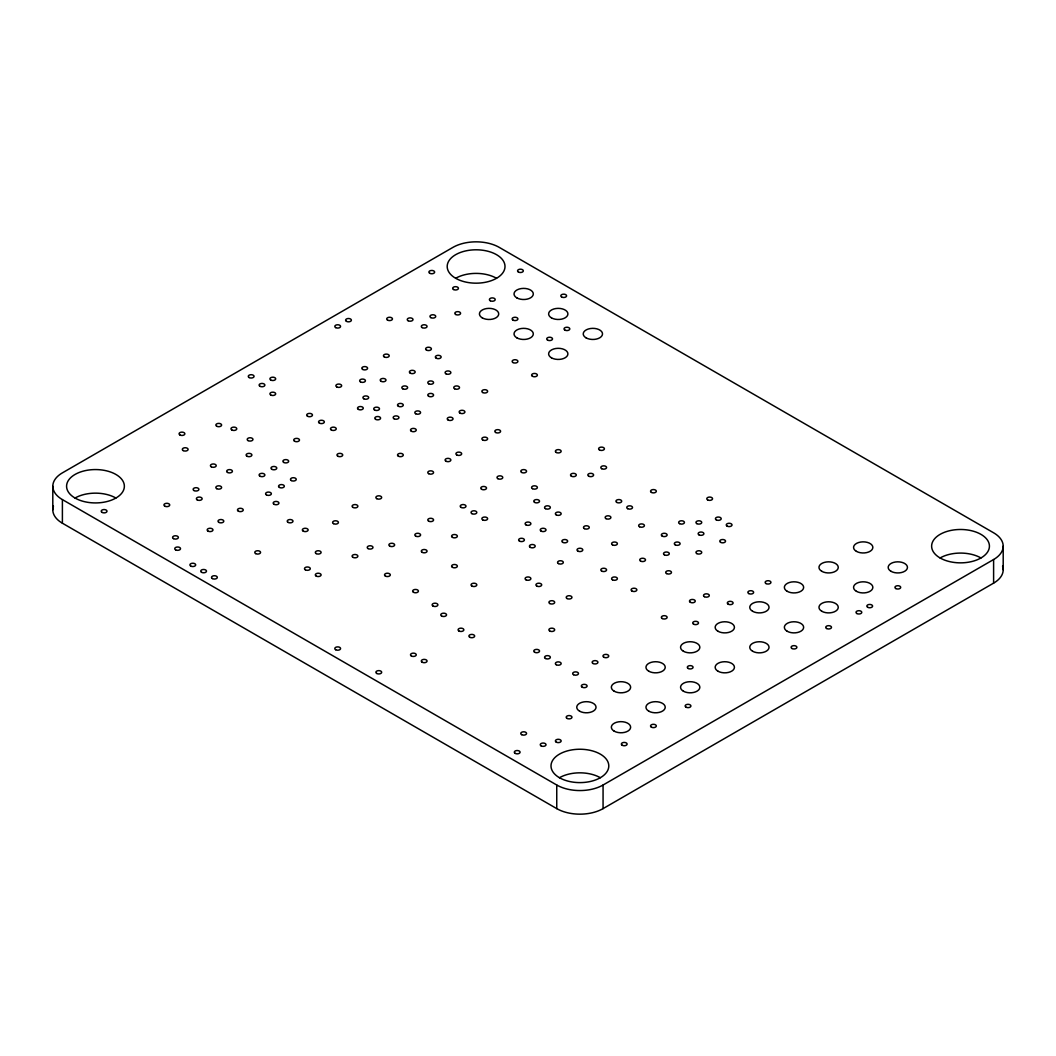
<?xml version="1.0" encoding="UTF-8"?>
<svg xmlns="http://www.w3.org/2000/svg" width="1056" height="1056" viewBox="0 0 1056 1056"><rect width="100%" height="100%" fill="white"/><g stroke="black" fill="none" stroke-linecap="round" stroke-linejoin="round"><path stroke-width="1.5" d="M62.396 499.607L556.75 785.017A32.749 18.916 0 0 0 603.068 785.017L993.604 559.535A32.749 18.916 0 0 0 993.604 532.792L499.25 247.381A32.749 18.916 0 0 0 452.932 247.381L62.396 472.864A32.749 18.916 0 0 0 62.396 499.607L62.396 523.208L556.75 808.619A32.749 18.916 0 0 0 603.068 808.619L993.604 583.136A32.749 18.916 0 0 0 1002.566 566.082M1003.2 546.163L1003.2 569.765M993.604 559.535L993.604 583.136M603.068 785.017L603.068 808.619M556.75 785.017L556.75 808.619M52.8 486.235L52.8 509.837M559.456 777.718A28.895 16.685 0 0 0 607.807 770.246A28.895 16.685 0 0 0 572.418 749.813A28.895 16.685 0 0 0 559.456 777.718A28.895 16.685 0 0 1 600.323 777.718M455.664 278.282A28.895 16.685 0 0 0 504.016 270.798A28.895 16.685 0 0 0 468.613 250.364A28.895 16.685 0 0 0 455.664 278.282A28.895 16.685 0 0 1 496.531 278.282M75.029 498.036A28.895 16.685 0 0 0 123.38 490.565A28.895 16.685 0 0 0 87.991 470.131A28.895 16.685 0 0 0 75.029 498.036A28.895 16.685 0 0 1 115.896 498.036M940.091 557.964A28.895 16.685 0 0 0 988.442 550.48A28.895 16.685 0 0 0 953.053 530.046A28.895 16.685 0 0 0 940.091 557.964A28.895 16.685 0 0 1 980.958 557.964M62.396 523.208A32.749 18.916 0 0 1 53.434 506.141M216.691 488.664A2.891 1.663 0 0 0 221.522 487.912A2.891 1.663 0 0 0 217.985 485.866A2.891 1.663 0 0 0 216.691 488.664M428.644 383.777A2.891 1.663 0 0 0 433.488 383.038A2.891 1.663 0 0 0 429.95 380.992A2.891 1.663 0 0 0 428.644 383.777M698.98 534.864A2.891 1.663 0 0 0 703.811 534.112A2.891 1.663 0 0 0 700.273 532.079A2.891 1.663 0 0 0 698.98 534.864M283.734 462.436A2.891 1.663 0 0 0 288.578 461.696A2.891 1.663 0 0 0 285.041 459.65A2.891 1.663 0 0 0 283.734 462.436M556.235 742.13A2.891 1.663 0 0 0 561.066 741.378A2.891 1.663 0 0 0 557.528 739.345A2.891 1.663 0 0 0 556.235 742.13M577.87 551.1A2.891 1.663 0 0 0 582.701 550.348A2.891 1.663 0 0 0 579.163 548.302A2.891 1.663 0 0 0 577.87 551.1M374.563 410.005A2.891 1.663 0 0 0 379.394 409.253A2.891 1.663 0 0 0 375.857 407.207A2.891 1.663 0 0 0 374.563 410.005M716.272 519.869A2.891 1.663 0 0 0 721.116 519.13A2.891 1.663 0 0 0 717.565 517.084A2.891 1.663 0 0 0 716.272 519.869M720.614 542.348A2.891 1.663 0 0 0 725.446 541.609A2.891 1.663 0 0 0 721.908 539.563A2.891 1.663 0 0 0 720.614 542.348M255.631 553.595A2.891 1.663 0 0 0 260.476 552.842A2.891 1.663 0 0 0 256.925 550.796A2.891 1.663 0 0 0 255.631 553.595M588.68 476.177A2.891 1.663 0 0 0 593.512 475.424A2.891 1.663 0 0 0 589.974 473.378A2.891 1.663 0 0 0 588.68 476.177M266.442 494.908A2.891 1.663 0 0 0 271.273 494.155A2.891 1.663 0 0 0 267.736 492.122A2.891 1.663 0 0 0 266.442 494.908M227.502 472.428A2.891 1.663 0 0 0 232.333 471.676A2.891 1.663 0 0 0 228.796 469.643A2.891 1.663 0 0 0 227.502 472.428M696.815 523.631A2.891 1.663 0 0 0 701.646 522.878A2.891 1.663 0 0 0 698.108 520.832A2.891 1.663 0 0 0 696.815 523.631M605.986 518.628A2.891 1.663 0 0 0 610.817 517.889A2.891 1.663 0 0 0 607.279 515.843A2.891 1.663 0 0 0 605.986 518.628M601.656 468.679A2.891 1.663 0 0 0 606.487 467.94A2.891 1.663 0 0 0 602.95 465.894A2.891 1.663 0 0 0 601.656 468.679M360.505 381.902A2.891 1.663 0 0 0 365.336 381.163A2.891 1.663 0 0 0 361.799 379.117A2.891 1.663 0 0 0 360.505 381.902M448.1 419.998A2.891 1.663 0 0 0 452.945 419.245A2.891 1.663 0 0 0 449.394 417.199A2.891 1.663 0 0 0 448.1 419.998M270.758 395.01A2.891 1.663 0 0 0 275.59 394.258A2.891 1.663 0 0 0 272.052 392.225A2.891 1.663 0 0 0 270.758 395.01M436.207 358.182A2.891 1.663 0 0 0 441.052 357.43A2.891 1.663 0 0 0 437.501 355.384A2.891 1.663 0 0 0 436.207 358.182M422.149 327.598A2.891 1.663 0 0 0 426.98 326.845A2.891 1.663 0 0 0 423.443 324.812A2.891 1.663 0 0 0 422.149 327.598M387.539 320.1A2.891 1.663 0 0 0 392.37 319.361A2.891 1.663 0 0 0 388.832 317.315A2.891 1.663 0 0 0 387.539 320.1M426.466 350.064A2.891 1.663 0 0 0 431.31 349.325A2.891 1.663 0 0 0 427.759 347.279A2.891 1.663 0 0 0 426.466 350.064M259.934 476.177A2.891 1.663 0 0 0 264.779 475.438A2.891 1.663 0 0 0 261.241 473.392A2.891 1.663 0 0 0 259.934 476.177M279.404 487.423A2.891 1.663 0 0 0 284.236 486.671A2.891 1.663 0 0 0 280.698 484.625A2.891 1.663 0 0 0 279.404 487.423M249.137 377.546A2.891 1.663 0 0 0 253.968 376.794A2.891 1.663 0 0 0 250.43 374.748A2.891 1.663 0 0 0 249.137 377.546M271.841 469.313A2.891 1.663 0 0 0 276.685 468.56A2.891 1.663 0 0 0 273.148 466.514A2.891 1.663 0 0 0 271.841 469.313M291.311 480.546A2.891 1.663 0 0 0 296.155 479.794A2.891 1.663 0 0 0 292.604 477.761A2.891 1.663 0 0 0 291.311 480.546M532.448 376.279A2.891 1.663 0 0 0 537.28 375.54A2.891 1.663 0 0 0 533.742 373.494A2.891 1.663 0 0 0 532.448 376.279M532.448 488.664A2.891 1.663 0 0 0 537.28 487.912A2.891 1.663 0 0 0 533.742 485.866A2.891 1.663 0 0 0 532.448 488.664M599.478 449.962A2.891 1.663 0 0 0 604.322 449.209A2.891 1.663 0 0 0 600.785 447.163A2.891 1.663 0 0 0 599.478 449.962M398.363 456.192A2.891 1.663 0 0 0 403.194 455.453A2.891 1.663 0 0 0 399.656 453.407A2.891 1.663 0 0 0 398.363 456.192M430.808 317.605A2.891 1.663 0 0 0 435.64 316.853A2.891 1.663 0 0 0 432.102 314.807A2.891 1.663 0 0 0 430.808 317.605M707.626 499.897A2.891 1.663 0 0 0 712.457 499.158A2.891 1.663 0 0 0 708.919 497.112A2.891 1.663 0 0 0 707.626 499.897M197.221 499.897A2.891 1.663 0 0 0 202.052 499.158A2.891 1.663 0 0 0 198.515 497.112A2.891 1.663 0 0 0 197.221 499.897M415.668 536.105A2.891 1.663 0 0 0 420.499 535.366A2.891 1.663 0 0 0 416.962 533.32A2.891 1.663 0 0 0 415.668 536.105M331.32 429.977A2.891 1.663 0 0 0 336.164 429.238A2.891 1.663 0 0 0 332.627 427.192A2.891 1.663 0 0 0 331.32 429.977M173.448 538.613A2.891 1.663 0 0 0 178.279 537.86A2.891 1.663 0 0 0 174.742 535.814A2.891 1.663 0 0 0 173.448 538.613M666.534 573.566A2.891 1.663 0 0 0 671.378 572.827A2.891 1.663 0 0 0 667.828 570.781A2.891 1.663 0 0 0 666.534 573.566M294.558 441.223A2.891 1.663 0 0 0 299.389 440.471A2.891 1.663 0 0 0 295.852 438.425A2.891 1.663 0 0 0 294.558 441.223M441.619 616.031A2.891 1.663 0 0 0 446.45 615.278A2.891 1.663 0 0 0 442.913 613.232A2.891 1.663 0 0 0 441.619 616.031M319.414 423.113A2.891 1.663 0 0 0 324.258 422.36A2.891 1.663 0 0 0 320.72 420.314A2.891 1.663 0 0 0 319.414 423.113M688.156 668.461A2.891 1.663 0 0 0 692.987 667.722A2.891 1.663 0 0 0 689.449 665.676A2.891 1.663 0 0 0 688.156 668.461M690.32 602.29A2.891 1.663 0 0 0 695.165 601.55A2.891 1.663 0 0 0 691.614 599.504A2.891 1.663 0 0 0 690.32 602.29M558.4 563.574A2.891 1.663 0 0 0 563.231 562.835A2.891 1.663 0 0 0 559.693 560.789A2.891 1.663 0 0 0 558.4 563.574M375.659 419.364A2.891 1.663 0 0 0 380.49 418.612A2.891 1.663 0 0 0 376.952 416.566A2.891 1.663 0 0 0 375.659 419.364M376.728 498.656A2.891 1.663 0 0 0 381.572 497.904A2.891 1.663 0 0 0 378.022 495.858A2.891 1.663 0 0 0 376.728 498.656M662.218 618.526A2.891 1.663 0 0 0 667.049 617.773A2.891 1.663 0 0 0 663.511 615.727A2.891 1.663 0 0 0 662.218 618.526M549.754 603.53A2.891 1.663 0 0 0 554.598 602.791A2.891 1.663 0 0 0 551.06 600.745A2.891 1.663 0 0 0 549.754 603.53M525.954 524.872A2.891 1.663 0 0 0 530.798 524.132A2.891 1.663 0 0 0 527.261 522.086A2.891 1.663 0 0 0 525.954 524.872M452.43 567.323A2.891 1.663 0 0 0 457.274 566.57A2.891 1.663 0 0 0 453.737 564.538A2.891 1.663 0 0 0 452.43 567.323M428.63 473.669A2.891 1.663 0 0 0 433.475 472.93A2.891 1.663 0 0 0 429.937 470.884A2.891 1.663 0 0 0 428.63 473.669M389.717 546.097A2.891 1.663 0 0 0 394.548 545.358A2.891 1.663 0 0 0 391.01 543.312A2.891 1.663 0 0 0 389.717 546.097M175.6 549.846A2.891 1.663 0 0 0 180.431 549.094A2.891 1.663 0 0 0 176.893 547.048A2.891 1.663 0 0 0 175.6 549.846M208.032 531.115A2.891 1.663 0 0 0 212.876 530.363A2.891 1.663 0 0 0 209.326 528.317A2.891 1.663 0 0 0 208.032 531.115M497.838 478.672A2.891 1.663 0 0 0 502.682 477.932A2.891 1.663 0 0 0 499.132 475.886A2.891 1.663 0 0 0 497.838 478.672M179.929 434.98A2.891 1.663 0 0 0 184.76 434.227A2.891 1.663 0 0 0 181.223 432.181A2.891 1.663 0 0 0 179.929 434.98M216.691 426.228A2.891 1.663 0 0 0 221.522 425.476A2.891 1.663 0 0 0 217.985 423.443A2.891 1.663 0 0 0 216.691 426.228M307.52 416.236A2.891 1.663 0 0 0 312.365 415.496A2.891 1.663 0 0 0 308.827 413.45A2.891 1.663 0 0 0 307.52 416.236M411.338 655.974A2.891 1.663 0 0 0 416.17 655.222A2.891 1.663 0 0 0 412.632 653.189A2.891 1.663 0 0 0 411.338 655.974M521.624 734.646A2.891 1.663 0 0 0 526.469 733.894A2.891 1.663 0 0 0 522.918 731.848A2.891 1.663 0 0 0 521.624 734.646M541.094 745.879A2.891 1.663 0 0 0 545.926 745.14A2.891 1.663 0 0 0 542.388 743.094A2.891 1.663 0 0 0 541.094 745.879M545.411 658.469A2.891 1.663 0 0 0 550.255 657.73A2.891 1.663 0 0 0 546.704 655.684A2.891 1.663 0 0 0 545.411 658.469M530.284 547.351A2.891 1.663 0 0 0 535.115 546.599A2.891 1.663 0 0 0 531.577 544.553A2.891 1.663 0 0 0 530.284 547.351M384.305 356.941A2.891 1.663 0 0 0 389.136 356.189A2.891 1.663 0 0 0 385.598 354.143A2.891 1.663 0 0 0 384.305 356.941M413.49 592.297A2.891 1.663 0 0 0 418.321 591.545A2.891 1.663 0 0 0 414.784 589.499A2.891 1.663 0 0 0 413.49 592.297M458.924 631A2.891 1.663 0 0 0 463.756 630.247A2.891 1.663 0 0 0 460.218 628.214A2.891 1.663 0 0 0 458.924 631M183.176 450.582A2.891 1.663 0 0 0 188.008 449.83A2.891 1.663 0 0 0 184.47 447.784A2.891 1.663 0 0 0 183.176 450.582M274.019 504.266A2.891 1.663 0 0 0 278.85 503.514A2.891 1.663 0 0 0 275.312 501.481A2.891 1.663 0 0 0 274.019 504.266M246.972 456.205A2.891 1.663 0 0 0 251.803 455.453A2.891 1.663 0 0 0 248.266 453.407A2.891 1.663 0 0 0 246.972 456.205M459.994 413.12A2.891 1.663 0 0 0 464.825 412.381A2.891 1.663 0 0 0 461.287 410.335A2.891 1.663 0 0 0 459.994 413.12M352.942 507.395A2.891 1.663 0 0 0 357.786 506.656A2.891 1.663 0 0 0 354.235 504.61A2.891 1.663 0 0 0 352.942 507.395M211.292 466.818A2.891 1.663 0 0 0 216.124 466.066A2.891 1.663 0 0 0 212.586 464.02A2.891 1.663 0 0 0 211.292 466.818M164.789 506.154A2.891 1.663 0 0 0 169.633 505.402A2.891 1.663 0 0 0 166.096 503.356A2.891 1.663 0 0 0 164.789 506.154M545.411 508.636A2.891 1.663 0 0 0 550.255 507.896A2.891 1.663 0 0 0 546.704 505.85A2.891 1.663 0 0 0 545.411 508.636M362.67 369.428A2.891 1.663 0 0 0 367.501 368.676A2.891 1.663 0 0 0 363.964 366.63A2.891 1.663 0 0 0 362.67 369.428M363.766 398.759A2.891 1.663 0 0 0 368.597 398.02A2.891 1.663 0 0 0 365.059 395.974A2.891 1.663 0 0 0 363.766 398.759M471.887 586.054A2.891 1.663 0 0 0 476.718 585.314A2.891 1.663 0 0 0 473.18 583.268A2.891 1.663 0 0 0 471.887 586.054M461.076 507.395A2.891 1.663 0 0 0 465.907 506.642A2.891 1.663 0 0 0 462.37 504.596A2.891 1.663 0 0 0 461.076 507.395M541.094 531.115A2.891 1.663 0 0 0 545.926 530.363A2.891 1.663 0 0 0 542.388 528.317A2.891 1.663 0 0 0 541.094 531.115M481.615 489.284A2.891 1.663 0 0 0 486.446 488.532A2.891 1.663 0 0 0 482.909 486.499A2.891 1.663 0 0 0 481.615 489.284M534.6 502.392A2.891 1.663 0 0 0 539.431 501.653A2.891 1.663 0 0 0 535.894 499.607A2.891 1.663 0 0 0 534.6 502.392M381.058 381.282A2.891 1.663 0 0 0 385.902 380.543A2.891 1.663 0 0 0 382.364 378.497A2.891 1.663 0 0 0 381.058 381.282M336.732 386.905A2.891 1.663 0 0 0 341.563 386.153A2.891 1.663 0 0 0 338.026 384.107A2.891 1.663 0 0 0 336.732 386.905M410.256 373.164A2.891 1.663 0 0 0 415.087 372.412A2.891 1.663 0 0 0 411.55 370.366A2.891 1.663 0 0 0 410.256 373.164M402.692 388.78A2.891 1.663 0 0 0 407.537 388.027A2.891 1.663 0 0 0 403.999 385.981A2.891 1.663 0 0 0 402.692 388.78M394.033 418.744A2.891 1.663 0 0 0 398.864 417.991A2.891 1.663 0 0 0 395.327 415.945A2.891 1.663 0 0 0 394.033 418.744M515.156 753.364A2.891 1.663 0 0 0 519.988 752.624A2.891 1.663 0 0 0 516.45 750.578A2.891 1.663 0 0 0 515.156 753.364M376.741 673.464A2.891 1.663 0 0 0 381.586 672.712A2.891 1.663 0 0 0 378.035 670.666A2.891 1.663 0 0 0 376.741 673.464M748.717 593.551A2.891 1.663 0 0 0 753.548 592.799A2.891 1.663 0 0 0 750.011 590.753A2.891 1.663 0 0 0 748.717 593.551M867.676 607.279A2.891 1.663 0 0 0 872.507 606.527A2.891 1.663 0 0 0 868.969 604.494A2.891 1.663 0 0 0 867.676 607.279M335.65 649.73A2.891 1.663 0 0 0 340.481 648.978A2.891 1.663 0 0 0 336.943 646.932A2.891 1.663 0 0 0 335.65 649.73M584.351 528.62A2.891 1.663 0 0 0 589.182 527.868A2.891 1.663 0 0 0 585.644 525.822A2.891 1.663 0 0 0 584.351 528.62M728.165 604.164A2.891 1.663 0 0 0 733.009 603.412A2.891 1.663 0 0 0 729.458 601.379A2.891 1.663 0 0 0 728.165 604.164M333.472 523.631A2.891 1.663 0 0 0 338.316 522.878A2.891 1.663 0 0 0 334.778 520.832A2.891 1.663 0 0 0 333.472 523.631M428.63 396.264A2.891 1.663 0 0 0 433.475 395.512A2.891 1.663 0 0 0 429.937 393.466A2.891 1.663 0 0 0 428.63 396.264M445.936 461.195A2.891 1.663 0 0 0 450.767 460.456A2.891 1.663 0 0 0 447.229 458.41A2.891 1.663 0 0 0 445.936 461.195M305.356 569.831A2.891 1.663 0 0 0 310.2 569.078A2.891 1.663 0 0 0 306.649 567.032A2.891 1.663 0 0 0 305.356 569.831M190.753 566.069A2.891 1.663 0 0 0 195.584 565.33A2.891 1.663 0 0 0 192.047 563.284A2.891 1.663 0 0 0 190.753 566.069M422.149 552.341A2.891 1.663 0 0 0 426.98 551.588A2.891 1.663 0 0 0 423.443 549.556A2.891 1.663 0 0 0 422.149 552.341M452.43 537.359A2.891 1.663 0 0 0 457.274 536.606A2.891 1.663 0 0 0 453.737 534.56A2.891 1.663 0 0 0 452.43 537.359M316.18 576.074A2.891 1.663 0 0 0 321.011 575.322A2.891 1.663 0 0 0 317.473 573.276A2.891 1.663 0 0 0 316.18 576.074M429.726 273.28A2.891 1.663 0 0 0 434.557 272.527A2.891 1.663 0 0 0 431.02 270.494A2.891 1.663 0 0 0 429.726 273.28M453.499 289.502A2.891 1.663 0 0 0 458.33 288.763A2.891 1.663 0 0 0 454.793 286.717A2.891 1.663 0 0 0 453.499 289.502M455.664 314.477A2.891 1.663 0 0 0 460.495 313.738A2.891 1.663 0 0 0 456.958 311.692A2.891 1.663 0 0 0 455.664 314.477M482.711 439.969A2.891 1.663 0 0 0 487.542 439.217A2.891 1.663 0 0 0 484.004 437.184A2.891 1.663 0 0 0 482.711 439.969M561.647 297A2.891 1.663 0 0 0 566.491 296.261A2.891 1.663 0 0 0 562.954 294.215A2.891 1.663 0 0 0 561.647 297M518.404 272.026A2.891 1.663 0 0 0 523.235 271.286A2.891 1.663 0 0 0 519.697 269.24A2.891 1.663 0 0 0 518.404 272.026M270.758 380.041A2.891 1.663 0 0 0 275.59 379.289A2.891 1.663 0 0 0 272.052 377.243A2.891 1.663 0 0 0 270.758 380.041M385.387 576.074A2.891 1.663 0 0 0 390.218 575.322A2.891 1.663 0 0 0 386.681 573.276A2.891 1.663 0 0 0 385.387 576.074M352.928 557.33A2.891 1.663 0 0 0 357.773 556.591A2.891 1.663 0 0 0 354.222 554.545A2.891 1.663 0 0 0 352.928 557.33M627.607 508.649A2.891 1.663 0 0 0 632.438 507.896A2.891 1.663 0 0 0 628.901 505.864A2.891 1.663 0 0 0 627.607 508.649M562.716 542.348A2.891 1.663 0 0 0 567.547 541.609A2.891 1.663 0 0 0 564.01 539.563A2.891 1.663 0 0 0 562.716 542.348M675.193 544.856A2.891 1.663 0 0 0 680.024 544.104A2.891 1.663 0 0 0 676.487 542.058A2.891 1.663 0 0 0 675.193 544.856M639.5 526.746A2.891 1.663 0 0 0 644.332 525.994A2.891 1.663 0 0 0 640.794 523.961A2.891 1.663 0 0 0 639.5 526.746M622.195 745.259A2.891 1.663 0 0 0 627.026 744.506A2.891 1.663 0 0 0 623.489 742.474A2.891 1.663 0 0 0 622.195 745.259M856.852 613.523A2.891 1.663 0 0 0 861.683 612.784A2.891 1.663 0 0 0 858.145 610.738A2.891 1.663 0 0 0 856.852 613.523M826.571 628.505A2.891 1.663 0 0 0 831.402 627.766A2.891 1.663 0 0 0 827.864 625.72A2.891 1.663 0 0 0 826.571 628.505M612.467 544.856A2.891 1.663 0 0 0 617.298 544.104A2.891 1.663 0 0 0 613.76 542.058A2.891 1.663 0 0 0 612.467 544.856M640.583 561.092A2.891 1.663 0 0 0 645.414 560.34A2.891 1.663 0 0 0 641.876 558.294A2.891 1.663 0 0 0 640.583 561.092M567.046 598.541A2.891 1.663 0 0 0 571.877 597.788A2.891 1.663 0 0 0 568.339 595.756A2.891 1.663 0 0 0 567.046 598.541M612.467 579.81A2.891 1.663 0 0 0 617.298 579.058A2.891 1.663 0 0 0 613.76 577.012A2.891 1.663 0 0 0 612.467 579.81M631.937 591.043A2.891 1.663 0 0 0 636.768 590.304A2.891 1.663 0 0 0 633.23 588.258A2.891 1.663 0 0 0 631.937 591.043M525.954 579.81A2.891 1.663 0 0 0 530.798 579.058A2.891 1.663 0 0 0 527.261 577.012A2.891 1.663 0 0 0 525.954 579.81M549.74 631.013A2.891 1.663 0 0 0 554.585 630.26A2.891 1.663 0 0 0 551.047 628.214A2.891 1.663 0 0 0 549.74 631.013M556.235 664.726A2.891 1.663 0 0 0 561.066 663.973A2.891 1.663 0 0 0 557.528 661.927A2.891 1.663 0 0 0 556.235 664.726M573.527 674.705A2.891 1.663 0 0 0 578.371 673.966A2.891 1.663 0 0 0 574.834 671.92A2.891 1.663 0 0 0 573.527 674.705M592.997 663.472A2.891 1.663 0 0 0 597.841 662.719A2.891 1.663 0 0 0 594.29 660.673A2.891 1.663 0 0 0 592.997 663.472M534.613 652.238A2.891 1.663 0 0 0 539.444 651.486A2.891 1.663 0 0 0 535.907 649.44A2.891 1.663 0 0 0 534.613 652.238M679.51 523.631A2.891 1.663 0 0 0 684.341 522.878A2.891 1.663 0 0 0 680.803 520.832A2.891 1.663 0 0 0 679.51 523.631M791.96 648.49A2.891 1.663 0 0 0 796.805 647.737A2.891 1.663 0 0 0 793.267 645.691A2.891 1.663 0 0 0 791.96 648.49M238.326 511.144A2.891 1.663 0 0 0 243.157 510.391A2.891 1.663 0 0 0 239.62 508.345A2.891 1.663 0 0 0 238.326 511.144M193.987 490.538A2.891 1.663 0 0 0 198.818 489.786A2.891 1.663 0 0 0 195.281 487.74A2.891 1.663 0 0 0 193.987 490.538M218.869 522.377A2.891 1.663 0 0 0 223.7 521.624A2.891 1.663 0 0 0 220.163 519.578A2.891 1.663 0 0 0 218.869 522.377M456.76 454.951A2.891 1.663 0 0 0 461.591 454.199A2.891 1.663 0 0 0 458.053 452.166A2.891 1.663 0 0 0 456.76 454.951M398.363 406.256A2.891 1.663 0 0 0 403.194 405.504A2.891 1.663 0 0 0 399.656 403.458A2.891 1.663 0 0 0 398.363 406.256M471.887 513.638A2.891 1.663 0 0 0 476.718 512.886A2.891 1.663 0 0 0 473.18 510.84A2.891 1.663 0 0 0 471.887 513.638M519.473 541.108A2.891 1.663 0 0 0 524.304 540.355A2.891 1.663 0 0 0 520.766 538.322A2.891 1.663 0 0 0 519.473 541.108M556.235 514.892A2.891 1.663 0 0 0 561.066 514.14A2.891 1.663 0 0 0 557.528 512.094A2.891 1.663 0 0 0 556.235 514.892M616.783 502.405A2.891 1.663 0 0 0 621.614 501.653A2.891 1.663 0 0 0 618.077 499.607A2.891 1.663 0 0 0 616.783 502.405M895.778 588.548A2.891 1.663 0 0 0 900.61 587.809A2.891 1.663 0 0 0 897.072 585.763A2.891 1.663 0 0 0 895.778 588.548M727.096 526.112A2.891 1.663 0 0 0 731.927 525.373A2.891 1.663 0 0 0 728.389 523.327A2.891 1.663 0 0 0 727.096 526.112M512.978 320.1A2.891 1.663 0 0 0 517.81 319.361A2.891 1.663 0 0 0 514.272 317.315A2.891 1.663 0 0 0 512.978 320.1M408.091 320.72A2.891 1.663 0 0 0 412.922 319.981A2.891 1.663 0 0 0 409.385 317.935A2.891 1.663 0 0 0 408.091 320.72M316.18 553.595A2.891 1.663 0 0 0 321.011 552.842A2.891 1.663 0 0 0 317.473 550.796A2.891 1.663 0 0 0 316.18 553.595M432.973 606.025A2.891 1.663 0 0 0 437.804 605.286A2.891 1.663 0 0 0 434.267 603.24A2.891 1.663 0 0 0 432.973 606.025M571.362 476.177A2.891 1.663 0 0 0 576.206 475.438A2.891 1.663 0 0 0 572.656 473.392A2.891 1.663 0 0 0 571.362 476.177M567.046 718.41A2.891 1.663 0 0 0 571.877 717.658A2.891 1.663 0 0 0 568.339 715.612A2.891 1.663 0 0 0 567.046 718.41M603.821 657.228A2.891 1.663 0 0 0 608.652 656.476A2.891 1.663 0 0 0 605.114 654.43A2.891 1.663 0 0 0 603.821 657.228M368.069 548.592A2.891 1.663 0 0 0 372.9 547.853A2.891 1.663 0 0 0 369.362 545.807A2.891 1.663 0 0 0 368.069 548.592M490.261 300.749A2.891 1.663 0 0 0 495.106 299.996A2.891 1.663 0 0 0 491.568 297.95A2.891 1.663 0 0 0 490.261 300.749M201.564 572.312A2.891 1.663 0 0 0 206.395 571.573A2.891 1.663 0 0 0 202.858 569.527A2.891 1.663 0 0 0 201.564 572.312M212.375 578.569A2.891 1.663 0 0 0 217.219 577.817A2.891 1.663 0 0 0 213.682 575.771A2.891 1.663 0 0 0 212.375 578.569M582.186 687.192A2.891 1.663 0 0 0 587.017 686.44A2.891 1.663 0 0 0 583.48 684.394A2.891 1.663 0 0 0 582.186 687.192M651.394 727.148A2.891 1.663 0 0 0 656.225 726.396A2.891 1.663 0 0 0 652.687 724.35A2.891 1.663 0 0 0 651.394 727.148M685.991 707.164A2.891 1.663 0 0 0 690.822 706.424A2.891 1.663 0 0 0 687.284 704.378A2.891 1.663 0 0 0 685.991 707.164M766.009 583.559A2.891 1.663 0 0 0 770.854 582.806A2.891 1.663 0 0 0 767.316 580.76A2.891 1.663 0 0 0 766.009 583.559M102.076 512.398A2.891 1.663 0 0 0 106.907 511.645A2.891 1.663 0 0 0 103.369 509.599A2.891 1.663 0 0 0 102.076 512.398M259.948 386.272A2.891 1.663 0 0 0 264.792 385.519A2.891 1.663 0 0 0 261.254 383.486A2.891 1.663 0 0 0 259.948 386.272M346.46 321.354A2.891 1.663 0 0 0 351.292 320.602A2.891 1.663 0 0 0 347.754 318.556A2.891 1.663 0 0 0 346.46 321.354M335.65 327.598A2.891 1.663 0 0 0 340.481 326.845A2.891 1.663 0 0 0 336.943 324.812A2.891 1.663 0 0 0 335.65 327.598M482.711 519.882A2.891 1.663 0 0 0 487.542 519.13A2.891 1.663 0 0 0 484.004 517.084A2.891 1.663 0 0 0 482.711 519.882M536.778 586.054A2.891 1.663 0 0 0 541.609 585.301A2.891 1.663 0 0 0 538.072 583.255A2.891 1.663 0 0 0 536.778 586.054M469.735 637.243A2.891 1.663 0 0 0 474.566 636.504A2.891 1.663 0 0 0 471.029 634.458A2.891 1.663 0 0 0 469.735 637.243M422.149 662.218A2.891 1.663 0 0 0 426.98 661.465A2.891 1.663 0 0 0 423.443 659.432A2.891 1.663 0 0 0 422.149 662.218M248.041 440.59A2.891 1.663 0 0 0 252.886 439.837A2.891 1.663 0 0 0 249.348 437.804A2.891 1.663 0 0 0 248.041 440.59M231.832 429.977A2.891 1.663 0 0 0 236.676 429.224A2.891 1.663 0 0 0 233.125 427.178A2.891 1.663 0 0 0 231.832 429.977M445.949 373.798A2.891 1.663 0 0 0 450.78 373.045A2.891 1.663 0 0 0 447.242 370.999A2.891 1.663 0 0 0 445.949 373.798M547.576 340.085A2.891 1.663 0 0 0 552.42 339.332A2.891 1.663 0 0 0 548.869 337.286A2.891 1.663 0 0 0 547.576 340.085M564.881 330.092A2.891 1.663 0 0 0 569.712 329.34A2.891 1.663 0 0 0 566.174 327.294A2.891 1.663 0 0 0 564.881 330.092M704.365 596.666A2.891 1.663 0 0 0 709.21 595.927A2.891 1.663 0 0 0 705.659 593.881A2.891 1.663 0 0 0 704.365 596.666M693.568 624.149A2.891 1.663 0 0 0 698.399 623.396A2.891 1.663 0 0 0 694.861 621.35A2.891 1.663 0 0 0 693.568 624.149M288.077 522.377A2.891 1.663 0 0 0 292.908 521.624A2.891 1.663 0 0 0 289.37 519.578A2.891 1.663 0 0 0 288.077 522.377M411.338 431.231A2.891 1.663 0 0 0 416.17 430.478A2.891 1.663 0 0 0 412.632 428.446A2.891 1.663 0 0 0 411.338 431.231M303.204 531.115A2.891 1.663 0 0 0 308.048 530.363A2.891 1.663 0 0 0 304.498 528.317A2.891 1.663 0 0 0 303.204 531.115M662.204 536.118A2.891 1.663 0 0 0 667.036 535.366A2.891 1.663 0 0 0 663.498 533.32A2.891 1.663 0 0 0 662.204 536.118M601.656 571.072A2.891 1.663 0 0 0 606.487 570.332A2.891 1.663 0 0 0 602.95 568.286A2.891 1.663 0 0 0 601.656 571.072M428.63 521.136A2.891 1.663 0 0 0 433.475 520.384A2.891 1.663 0 0 0 429.937 518.338A2.891 1.663 0 0 0 428.63 521.136M512.992 362.551A2.891 1.663 0 0 0 517.823 361.799A2.891 1.663 0 0 0 514.285 359.766A2.891 1.663 0 0 0 512.992 362.551M651.407 492.413A2.891 1.663 0 0 0 656.238 491.66A2.891 1.663 0 0 0 652.7 489.614A2.891 1.663 0 0 0 651.407 492.413M556.235 452.456A2.891 1.663 0 0 0 561.066 451.704A2.891 1.663 0 0 0 557.528 449.658A2.891 1.663 0 0 0 556.235 452.456M482.711 392.528A2.891 1.663 0 0 0 487.542 391.776A2.891 1.663 0 0 0 484.004 389.73A2.891 1.663 0 0 0 482.711 392.528M664.369 554.836A2.891 1.663 0 0 0 669.2 554.096A2.891 1.663 0 0 0 665.663 552.05A2.891 1.663 0 0 0 664.369 554.836M415.655 413.741A2.891 1.663 0 0 0 420.486 413.002A2.891 1.663 0 0 0 416.948 410.956A2.891 1.663 0 0 0 415.655 413.741M495.673 432.485A2.891 1.663 0 0 0 500.504 431.732A2.891 1.663 0 0 0 496.967 429.686A2.891 1.663 0 0 0 495.673 432.485M696.815 553.595A2.891 1.663 0 0 0 701.646 552.842A2.891 1.663 0 0 0 698.108 550.796A2.891 1.663 0 0 0 696.815 553.595M521.624 472.428A2.891 1.663 0 0 0 526.469 471.676A2.891 1.663 0 0 0 522.918 469.643A2.891 1.663 0 0 0 521.624 472.428M454.582 388.766A2.891 1.663 0 0 0 459.426 388.014A2.891 1.663 0 0 0 455.888 385.981A2.891 1.663 0 0 0 454.582 388.766M337.801 456.192A2.891 1.663 0 0 0 342.632 455.453A2.891 1.663 0 0 0 339.095 453.407A2.891 1.663 0 0 0 337.801 456.192M358.354 409.372A2.891 1.663 0 0 0 363.185 408.619A2.891 1.663 0 0 0 359.647 406.586A2.891 1.663 0 0 0 358.354 409.372M891.013 571.322A9.636 5.557 0 0 0 907.117 568.841A9.636 5.557 0 0 0 895.33 562.016A9.636 5.557 0 0 0 891.013 571.322M856.403 591.307A9.636 5.557 0 0 0 872.52 588.812A9.636 5.557 0 0 0 860.719 582.001A9.636 5.557 0 0 0 856.403 591.307M856.403 551.351A9.636 5.557 0 0 0 872.52 548.856A9.636 5.557 0 0 0 860.719 542.045A9.636 5.557 0 0 0 856.403 551.351M683.39 651.235A9.636 5.557 0 0 0 699.508 648.74A9.636 5.557 0 0 0 687.707 641.929A9.636 5.557 0 0 0 683.39 651.235M648.793 671.22A9.636 5.557 0 0 0 664.897 668.725A9.636 5.557 0 0 0 653.11 661.914A9.636 5.557 0 0 0 648.793 671.22M614.183 691.192A9.636 5.557 0 0 0 630.3 688.697A9.636 5.557 0 0 0 618.499 681.886A9.636 5.557 0 0 0 614.183 691.192M579.586 711.176A9.636 5.557 0 0 0 595.703 708.682A9.636 5.557 0 0 0 583.902 701.87A9.636 5.557 0 0 0 579.586 711.176M752.598 651.235A9.636 5.557 0 0 0 768.715 648.74A9.636 5.557 0 0 0 756.914 641.929A9.636 5.557 0 0 0 752.598 651.235M717.988 671.22A9.636 5.557 0 0 0 734.105 668.725A9.636 5.557 0 0 0 722.317 661.914A9.636 5.557 0 0 0 717.988 671.22M683.39 691.192A9.636 5.557 0 0 0 699.508 688.697A9.636 5.557 0 0 0 687.707 681.886A9.636 5.557 0 0 0 683.39 691.192M648.793 711.176A9.636 5.557 0 0 0 664.897 708.682A9.636 5.557 0 0 0 653.11 701.87A9.636 5.557 0 0 0 648.793 711.176M614.183 731.148A9.636 5.557 0 0 0 630.3 728.653A9.636 5.557 0 0 0 618.499 721.842A9.636 5.557 0 0 0 614.183 731.148M821.806 611.279A9.636 5.557 0 0 0 837.923 608.784A9.636 5.557 0 0 0 826.122 601.973A9.636 5.557 0 0 0 821.806 611.279M752.598 611.279A9.636 5.557 0 0 0 768.715 608.784A9.636 5.557 0 0 0 756.914 601.973A9.636 5.557 0 0 0 752.598 611.279M717.988 631.264A9.636 5.557 0 0 0 734.105 628.769A9.636 5.557 0 0 0 722.317 621.958A9.636 5.557 0 0 0 717.988 631.264M787.195 631.264A9.636 5.557 0 0 0 803.312 628.769A9.636 5.557 0 0 0 791.512 621.958A9.636 5.557 0 0 0 787.195 631.264M787.195 591.307A9.636 5.557 0 0 0 803.312 588.812A9.636 5.557 0 0 0 791.512 582.001A9.636 5.557 0 0 0 787.195 591.307M821.806 571.322A9.636 5.557 0 0 0 837.923 568.841A9.636 5.557 0 0 0 826.122 562.016A9.636 5.557 0 0 0 821.806 571.322M586.067 337.841A9.636 5.557 0 0 0 602.184 335.346A9.636 5.557 0 0 0 590.383 328.535A9.636 5.557 0 0 0 586.067 337.841M516.859 337.841A9.636 5.557 0 0 0 532.976 335.346A9.636 5.557 0 0 0 521.176 328.535A9.636 5.557 0 0 0 516.859 337.841M516.859 297.884A9.636 5.557 0 0 0 532.976 295.39A9.636 5.557 0 0 0 521.176 288.578A9.636 5.557 0 0 0 516.859 297.884M482.262 317.856A9.636 5.557 0 0 0 498.379 315.374A9.636 5.557 0 0 0 486.578 308.55A9.636 5.557 0 0 0 482.262 317.856M551.456 357.812A9.636 5.557 0 0 0 567.574 355.318A9.636 5.557 0 0 0 555.786 348.506A9.636 5.557 0 0 0 551.456 357.812M551.456 317.856A9.636 5.557 0 0 0 567.574 315.374A9.636 5.557 0 0 0 555.786 308.55A9.636 5.557 0 0 0 551.456 317.856"/></g></svg>
